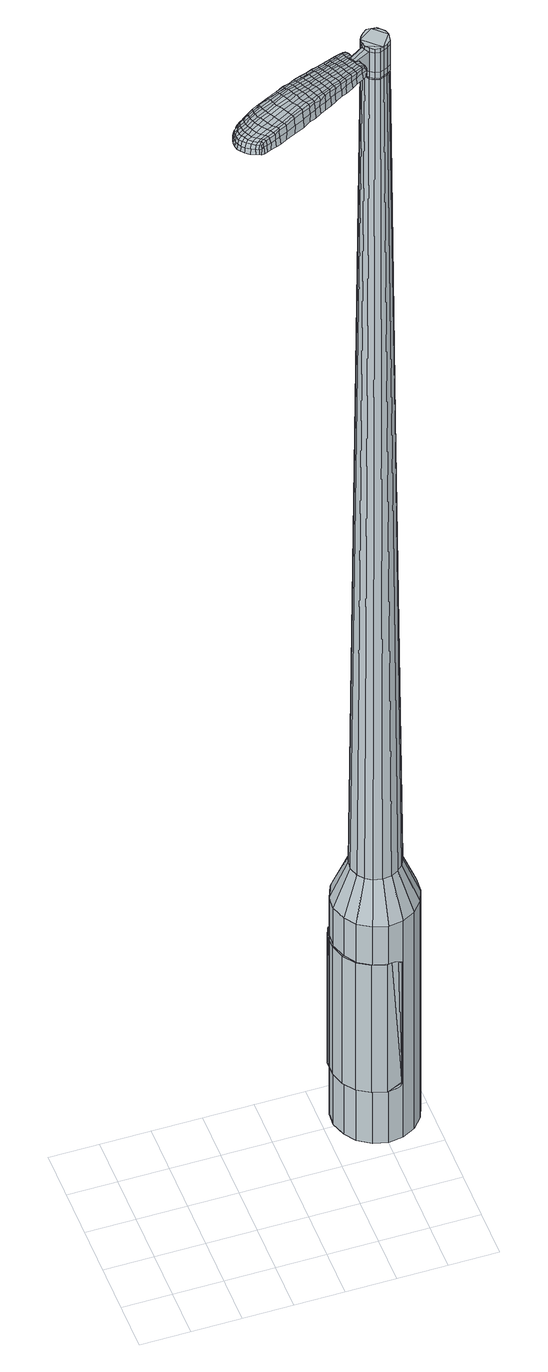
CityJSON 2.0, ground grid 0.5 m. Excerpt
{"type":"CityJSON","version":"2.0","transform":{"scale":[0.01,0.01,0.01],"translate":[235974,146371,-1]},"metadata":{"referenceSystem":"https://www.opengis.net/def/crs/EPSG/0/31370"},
"CityObjects":{
"object1":{"type":"GenericCityObject","attributes":{"cluster":667,"mean_distance_to_centroid":0.324,"new_centroid_x":235976.53,"new_centroid_y":146372.59,"mean_distance_to_camera":9.63,"H1":2.93,"H2":1.97,"Z_final":116.03,"cluster2":-1,"proj_x":235974.7,"proj_y":146368.98,"id_line":17325,"bearing_l":116.91,"distance":4.04,"orientation":"left","G_obj":206.91},"geometry":[{"type":"MultiSurface","lod":"2","boundaries":[[[0,1,2,3]],[[1,4,5,2]],[[4,6,7,5]],[[6,8,9,7]],[[8,10,11,9]],[[10,12,13,11]],[[12,14,15,13]],[[14,16,17,15]],[[16,18,19,17]],[[18,20,21,19]],[[20,22,23,21]],[[22,24,25,23]],[[24,26,27,25]],[[26,28,29,27]],[[28,30,31,29]],[[30,32,33,31]],[[32,34,35,33]],[[34,0,3,35]],[[36,37,38,39]],[[38,40,41,42]],[[41,43,42]],[[42,44,45,46]],[[45,47,46]],[[46,48,49,50]],[[49,51,50]],[[42,46,50,38]],[[50,52,39,38]],[[53,36,39]],[[2,5,7,35]],[[7,9,11,15]],[[11,13,15]],[[15,17,19,23]],[[19,21,23]],[[23,25,27,31]],[[27,29,31]],[[15,23,31,7]],[[31,33,35,7]],[[3,2,35]],[[1,0,54,55]],[[0,34,56,54]],[[34,32,57,56]],[[32,30,58,57]],[[30,28,59,58]],[[28,26,60,59]],[[26,24,61,60]],[[24,22,62,61]],[[22,20,63,62]],[[20,18,64,63]],[[18,16,65,64]],[[16,14,66,65]],[[14,12,67,66]],[[12,10,68,67]],[[10,8,69,68]],[[8,6,70,69]],[[6,4,71,70]],[[4,1,55,71]],[[55,54,72,73]],[[54,56,74,72]],[[56,57,75,74]],[[57,58,76,75]],[[58,59,77,76]],[[59,60,78,77]],[[60,61,79,78]],[[61,62,80,79]],[[62,63,81,80]],[[63,64,82,81]],[[64,65,83,82]],[[65,66,84,83]],[[66,67,85,84]],[[67,68,86,85]],[[68,69,87,86]],[[69,70,88,87]],[[70,71,89,88]],[[71,55,73,89]],[[90,91,92,73]],[[74,93,91,90]],[[94,95,93,74]],[[96,97,95,94]],[[77,98,97,96]],[[78,99,98,77]],[[100,101,99,78]],[[80,102,101,100]],[[103,104,102,80]],[[105,106,104,103]],[[83,107,106,105]],[[108,109,107,83]],[[85,110,109,108]],[[111,112,110,85]],[[113,114,112,111]],[[88,115,114,113]],[[116,117,115,88]],[[73,92,117,116]],[[118,119,120,121]],[[122,118,121,123]],[[124,122,123,125]],[[126,124,125,127]],[[128,126,127,129]],[[130,128,129,131]],[[132,130,131,133]],[[134,132,133,135]],[[136,134,135,137]],[[138,136,137,139]],[[140,138,139,141]],[[142,140,141,143]],[[144,142,143,145]],[[146,144,145,147]],[[148,146,147,149]],[[150,148,149,151]],[[72,90,73]],[[72,74,90]],[[75,94,74]],[[75,76,96,94]],[[76,77,96]],[[79,100,78]],[[79,80,100]],[[81,103,80]],[[81,82,105,103]],[[82,83,105]],[[84,108,83]],[[84,85,108]],[[86,111,85]],[[86,87,113,111]],[[87,88,113]],[[89,116,88]],[[89,73,116]],[[152,92,91]],[[153,117,92]],[[153,115,117]],[[154,114,115]],[[154,155,112,114]],[[155,110,112]],[[156,109,110]],[[156,107,109]],[[157,106,107]],[[157,158,104,106]],[[158,102,104]],[[159,101,102]],[[159,99,101]],[[160,97,98]],[[160,161,95,97]],[[161,93,95]],[[152,91,93]],[[39,52,150,162]],[[92,152,163,151]],[[53,39,162,119]],[[152,93,120,163]],[[36,53,119,118]],[[93,161,121,120]],[[37,36,118,122]],[[161,160,123,121]],[[38,37,122,124]],[[160,98,125,123]],[[40,38,124,126]],[[98,99,127,125]],[[41,40,126,128]],[[99,159,129,127]],[[43,41,128,130]],[[159,102,131,129]],[[42,43,130,132]],[[102,158,133,131]],[[44,42,132,134]],[[158,157,135,133]],[[45,44,134,136]],[[157,107,137,135]],[[47,45,136,138]],[[107,156,139,137]],[[46,47,138,140]],[[156,110,141,139]],[[48,46,140,142]],[[110,155,143,141]],[[49,48,142,144]],[[155,154,145,143]],[[51,49,144,146]],[[154,115,147,145]],[[50,51,146,148]],[[115,153,149,147]],[[52,50,148,150]],[[153,92,151,149]],[[150,151,164,165]],[[151,163,166,164]],[[163,120,167,166]],[[120,119,168,167]],[[119,162,169,168]],[[162,150,165,169]],[[170,171,172,173]],[[174,170,173,175]],[[170,174,176,177]],[[171,170,177,178]],[[179,180,181,182]],[[183,179,182,184]],[[179,183,185,186]],[[180,179,186,187]],[[188,189,190,191]],[[192,188,191,193]],[[188,192,194,195]],[[189,188,195,196]],[[197,198,199,200]],[[201,197,200,202]],[[197,201,203,204]],[[198,197,204,205]],[[206,207,208,209]],[[210,206,209,211]],[[206,210,212,213]],[[207,206,213,214]],[[215,216,217,218]],[[219,215,218,220]],[[215,219,221,222]],[[216,215,222,223]],[[224,225,226,227]],[[216,224,227,217]],[[224,216,223,228]],[[225,224,228,229]],[[230,231,232,233]],[[225,230,233,226]],[[230,225,229,234]],[[231,230,234,235]],[[236,174,175,237]],[[231,236,237,232]],[[236,231,235,238]],[[174,236,238,176]],[[239,240,241,242]],[[243,239,242,244]],[[239,243,245,246]],[[240,239,246,247]],[[248,249,250,251]],[[240,248,251,241]],[[248,240,247,252]],[[249,248,252,253]],[[254,255,256,257]],[[249,254,257,250]],[[254,249,253,258]],[[255,254,258,259]],[[260,261,262,263]],[[255,260,263,256]],[[260,255,259,264]],[[261,260,264,265]],[[266,171,178,267]],[[261,266,267,262]],[[266,261,265,268]],[[171,266,268,172]],[[269,270,271,272]],[[273,269,272,274]],[[269,273,275,276]],[[270,269,276,277]],[[278,279,280,281]],[[270,278,281,271]],[[278,270,277,282]],[[279,278,282,283]],[[284,285,286,287]],[[279,284,287,280]],[[284,279,283,288]],[[285,284,288,289]],[[290,183,184,291]],[[285,290,291,286]],[[290,285,289,292]],[[183,290,292,185]],[[293,294,295,296]],[[297,293,296,298]],[[293,297,299,300]],[[294,293,300,301]],[[302,303,304,305]],[[294,302,305,295]],[[302,294,301,306]],[[303,302,306,307]],[[308,309,310,311]],[[303,308,311,304]],[[308,303,307,312]],[[309,308,312,313]],[[314,315,316,317]],[[309,314,317,310]],[[314,309,313,318]],[[315,314,318,319]],[[320,180,187,321]],[[315,320,321,316]],[[320,315,319,322]],[[180,320,322,181]],[[323,209,208,324]],[[325,323,324,326]],[[323,325,327,328]],[[209,323,328,211]],[[329,325,326,330]],[[331,329,330,332]],[[329,331,333,334]],[[325,329,334,327]],[[335,331,332,336]],[[337,335,336,338]],[[335,337,339,340]],[[331,335,340,333]],[[341,337,338,342]],[[343,341,342,344]],[[341,343,345,346]],[[337,341,346,339]],[[347,343,344,348]],[[198,347,348,199]],[[347,198,205,349]],[[343,347,349,345]],[[350,351,196,195]],[[352,350,195,194]],[[350,352,353,354]],[[351,350,354,355]],[[356,357,355,354]],[[358,356,354,353]],[[356,358,359,360]],[[357,356,360,361]],[[362,363,361,360]],[[364,362,360,359]],[[362,364,365,366]],[[363,362,366,367]],[[368,369,367,366]],[[370,368,366,365]],[[368,370,203,201]],[[369,368,201,202]],[[371,372,373,374]],[[273,371,374,275]],[[371,273,274,375]],[[372,371,375,376]],[[377,192,193,378]],[[372,377,378,373]],[[377,372,376,379]],[[192,377,379,194]],[[380,381,382,383]],[[219,380,383,221]],[[380,219,220,384]],[[381,380,384,385]],[[386,387,388,389]],[[381,386,389,382]],[[386,381,385,390]],[[387,386,390,391]],[[392,189,196,393]],[[387,392,393,388]],[[392,387,391,394]],[[189,392,394,190]],[[395,396,397,398]],[[177,395,398,178]],[[395,177,176,399]],[[396,395,399,400]],[[401,402,403,404]],[[396,401,404,397]],[[401,396,400,405]],[[402,401,405,406]],[[407,200,199,408]],[[402,407,408,403]],[[407,402,406,409]],[[200,407,409,202]],[[410,411,412,413]],[[182,410,413,184]],[[410,182,181,414]],[[411,410,414,415]],[[416,204,203,417]],[[411,416,417,412]],[[416,411,415,418]],[[204,416,418,205]],[[419,420,421,422]],[[297,419,422,299]],[[419,297,298,423]],[[420,419,423,424]],[[425,210,211,426]],[[420,425,426,421]],[[425,420,424,427]],[[210,425,427,212]],[[428,429,430,431]],[[243,428,431,245]],[[428,243,244,432]],[[429,428,432,433]],[[434,435,436,437]],[[429,434,437,430]],[[434,429,433,438]],[[435,434,438,439]],[[440,207,214,441]],[[435,440,441,436]],[[440,435,439,442]],[[207,440,442,208]],[[443,444,433,432]],[[242,443,432,244]],[[443,242,241,445]],[[444,443,445,446]],[[447,448,439,438]],[[444,447,438,433]],[[447,444,446,449]],[[448,447,449,450]],[[451,324,208,442]],[[448,451,442,439]],[[451,448,450,452]],[[324,451,452,326]],[[453,454,455,456]],[[300,453,456,301]],[[453,300,299,422]],[[454,453,422,421]],[[457,328,327,458]],[[454,457,458,455]],[[457,454,421,426]],[[328,457,426,211]],[[459,460,446,445]],[[251,459,445,241]],[[459,251,250,461]],[[460,459,461,462]],[[463,464,450,449]],[[460,463,449,446]],[[463,460,462,465]],[[464,463,465,466]],[[467,330,326,452]],[[464,467,452,450]],[[467,464,466,468]],[[330,467,468,332]],[[469,470,471,472]],[[306,469,472,307]],[[469,306,301,456]],[[470,469,456,455]],[[473,334,333,474]],[[470,473,474,471]],[[473,470,455,458]],[[334,473,458,327]],[[475,476,462,461]],[[257,475,461,250]],[[475,257,256,477]],[[476,475,477,478]],[[479,480,466,465]],[[476,479,465,462]],[[479,476,478,481]],[[480,479,481,482]],[[483,336,332,468]],[[480,483,468,466]],[[483,480,482,484]],[[336,483,484,338]],[[485,486,487,488]],[[312,485,488,313]],[[485,312,307,472]],[[486,485,472,471]],[[489,340,339,490]],[[486,489,490,487]],[[489,486,471,474]],[[340,489,474,333]],[[491,492,478,477]],[[263,491,477,256]],[[491,263,262,493]],[[492,491,493,494]],[[495,496,482,481]],[[492,495,481,478]],[[495,492,494,497]],[[496,495,497,498]],[[499,342,338,484]],[[496,499,484,482]],[[499,496,498,500]],[[342,499,500,344]],[[501,502,503,504]],[[318,501,504,319]],[[501,318,313,488]],[[502,501,488,487]],[[505,346,345,506]],[[502,505,506,503]],[[505,502,487,490]],[[346,505,490,339]],[[507,508,494,493]],[[267,507,493,262]],[[507,267,178,398]],[[508,507,398,397]],[[509,510,498,497]],[[508,509,497,494]],[[509,508,397,404]],[[510,509,404,403]],[[511,348,344,500]],[[510,511,500,498]],[[511,510,403,408]],[[348,511,408,199]],[[512,513,415,414]],[[322,512,414,181]],[[512,322,319,504]],[[513,512,504,503]],[[514,349,205,418]],[[513,514,418,415]],[[514,513,503,506]],[[349,514,506,345]],[[515,516,376,375]],[[272,515,375,274]],[[515,272,271,517]],[[516,515,517,518]],[[519,352,194,379]],[[516,519,379,376]],[[519,516,518,520]],[[352,519,520,353]],[[521,522,523,524]],[[222,521,524,223]],[[521,222,221,383]],[[522,521,383,382]],[[525,526,527,528]],[[522,525,528,523]],[[525,522,382,389]],[[526,525,389,388]],[[529,351,355,530]],[[526,529,530,527]],[[529,526,388,393]],[[351,529,393,196]],[[531,532,518,517]],[[281,531,517,271]],[[531,281,280,533]],[[532,531,533,534]],[[535,358,353,520]],[[532,535,520,518]],[[535,532,534,536]],[[358,535,536,359]],[[537,538,539,540]],[[228,537,540,229]],[[537,228,223,524]],[[538,537,524,523]],[[541,542,543,544]],[[538,541,544,539]],[[541,538,523,528]],[[542,541,528,527]],[[545,357,361,546]],[[542,545,546,543]],[[545,542,527,530]],[[357,545,530,355]],[[547,548,534,533]],[[287,547,533,280]],[[547,287,286,549]],[[548,547,549,550]],[[551,364,359,536]],[[548,551,536,534]],[[551,548,550,552]],[[364,551,552,365]],[[553,554,555,556]],[[234,553,556,235]],[[553,234,229,540]],[[554,553,540,539]],[[557,558,559,560]],[[554,557,560,555]],[[557,554,539,544]],[[558,557,544,543]],[[561,363,367,562]],[[558,561,562,559]],[[561,558,543,546]],[[363,561,546,361]],[[563,564,550,549]],[[291,563,549,286]],[[563,291,184,413]],[[564,563,413,412]],[[565,370,365,552]],[[564,565,552,550]],[[565,564,412,417]],[[370,565,417,203]],[[566,567,400,399]],[[238,566,399,176]],[[566,238,235,556]],[[567,566,556,555]],[[568,569,406,405]],[[567,568,405,400]],[[568,567,555,560]],[[569,568,560,559]],[[570,369,202,409]],[[569,570,409,406]],[[570,569,559,562]],[[369,570,562,367]],[[571,572,573,574]],[[574,573,575,576]],[[577,575,573,578]],[[578,573,572,579]],[[580,581,582,583]],[[583,582,584,585]],[[586,584,582,587]],[[587,582,581,588]],[[589,590,591,592]],[[592,591,593,594]],[[595,593,591,596]],[[596,591,590,597]],[[598,599,600,601]],[[601,600,602,603]],[[604,602,600,605]],[[605,600,599,606]],[[607,608,609,610]],[[610,609,611,612]],[[613,611,609,614]],[[614,609,608,615]],[[616,617,618,619]],[[619,618,620,621]],[[622,620,618,623]],[[623,618,617,624]],[[625,626,627,628]],[[628,627,617,616]],[[624,617,627,629]],[[629,627,626,630]],[[631,632,633,634]],[[634,633,626,625]],[[630,626,633,635]],[[635,633,632,636]],[[576,575,637,638]],[[638,637,632,631]],[[636,632,637,639]],[[639,637,575,577]],[[640,641,642,643]],[[643,642,644,645]],[[646,644,642,647]],[[647,642,641,648]],[[649,650,651,652]],[[652,651,641,640]],[[648,641,651,653]],[[653,651,650,654]],[[655,656,657,658]],[[658,657,650,649]],[[654,650,657,659]],[[659,657,656,660]],[[661,662,663,664]],[[664,663,656,655]],[[660,656,663,665]],[[665,663,662,666]],[[579,572,667,668]],[[668,667,662,661]],[[666,662,667,669]],[[669,667,572,571]],[[670,671,672,673]],[[673,672,674,675]],[[676,674,672,677]],[[677,672,671,678]],[[679,680,681,682]],[[682,681,671,670]],[[678,671,681,683]],[[683,681,680,684]],[[685,686,687,688]],[[688,687,680,679]],[[684,680,687,689]],[[689,687,686,690]],[[585,584,691,692]],[[692,691,686,685]],[[690,686,691,693]],[[693,691,584,586]],[[694,695,696,697]],[[697,696,698,699]],[[700,698,696,701]],[[701,696,695,702]],[[703,704,705,706]],[[706,705,695,694]],[[702,695,705,707]],[[707,705,704,708]],[[709,710,711,712]],[[712,711,704,703]],[[708,704,711,713]],[[713,711,710,714]],[[715,716,717,718]],[[718,717,710,709]],[[714,710,717,719]],[[719,717,716,720]],[[588,581,721,722]],[[722,721,716,715]],[[720,716,721,723]],[[723,721,581,580]],[[607,610,724,725]],[[725,724,726,727]],[[728,726,724,729]],[[729,724,610,612]],[[727,726,730,731]],[[731,730,732,733]],[[734,732,730,735]],[[735,730,726,728]],[[733,732,736,737]],[[737,736,738,739]],[[740,738,736,741]],[[741,736,732,734]],[[739,738,742,743]],[[743,742,744,745]],[[746,744,742,747]],[[747,742,738,740]],[[745,744,748,749]],[[749,748,599,598]],[[606,599,748,750]],[[750,748,744,746]],[[597,751,752,596]],[[596,752,753,595]],[[754,753,752,755]],[[755,752,751,756]],[[756,757,758,755]],[[755,758,759,754]],[[760,759,758,761]],[[761,758,757,762]],[[762,763,764,761]],[[761,764,765,760]],[[766,765,764,767]],[[767,764,763,768]],[[768,769,770,767]],[[767,770,771,766]],[[604,771,770,602]],[[602,770,769,603]],[[772,773,774,775]],[[775,774,674,676]],[[675,674,774,776]],[[776,774,773,777]],[[594,593,778,779]],[[779,778,773,772]],[[777,773,778,780]],[[780,778,593,595]],[[781,782,783,784]],[[784,783,620,622]],[[621,620,783,785]],[[785,783,782,786]],[[787,788,789,790]],[[790,789,782,781]],[[786,782,789,791]],[[791,789,788,792]],[[597,590,793,794]],[[794,793,788,787]],[[792,788,793,795]],[[795,793,590,589]],[[796,797,798,799]],[[799,798,578,579]],[[577,578,798,800]],[[800,798,797,801]],[[802,803,804,805]],[[805,804,797,796]],[[801,797,804,806]],[[806,804,803,807]],[[598,601,808,809]],[[809,808,803,802]],[[807,803,808,810]],[[810,808,601,603]],[[811,812,813,814]],[[814,813,583,585]],[[580,583,813,815]],[[815,813,812,816]],[[604,605,817,818]],[[818,817,812,811]],[[816,812,817,819]],[[819,817,605,606]],[[820,821,822,823]],[[823,822,698,700]],[[698,822,699]],[[699,822,821,824]],[[612,611,825,826]],[[826,825,821,820]],[[824,821,825,827]],[[827,825,611,613]],[[828,829,644,646]],[[645,644,830]],[[830,644,829,831]],[[832,833,834,835]],[[835,834,829,828]],[[831,829,834,836]],[[836,834,833,837]],[[615,608,838,839]],[[839,838,833,832]],[[837,833,838,840]],[[840,838,608,607]],[[831,841,842,830]],[[830,842,643,645]],[[640,643,842,843]],[[843,842,841,844]],[[837,845,846,836]],[[836,846,841,831]],[[844,841,846,847]],[[847,846,845,848]],[[607,725,849,840]],[[840,849,845,837]],[[848,845,849,850]],[[850,849,725,727]],[[851,852,853]],[[853,852,701,702]],[[700,701,852,823]],[[823,852,820]],[[728,729,854,855]],[[855,854,852,851]],[[820,852,854,826]],[[826,854,729,612]],[[844,856,857,843]],[[843,857,652,640]],[[649,652,857,858]],[[857,856,858]],[[848,859,860,847]],[[847,860,856,844]],[[858,856,860,861]],[[861,860,859,862]],[[727,731,863,850]],[[850,863,859,848]],[[862,859,863,864]],[[864,863,731,733]],[[865,866,867,868]],[[868,867,707,708]],[[702,707,867,853]],[[853,867,866,851]],[[734,735,869,870]],[[870,869,866,865]],[[851,866,869,855]],[[855,869,735,728]],[[858,871,658,649]],[[655,658,871,872]],[[872,871,873]],[[862,874,875,861]],[[861,875,871,858]],[[873,871,875,876]],[[876,875,874,877]],[[733,737,878,864]],[[864,878,874,862]],[[877,874,878,879]],[[879,878,737,739]],[[880,881,882,883]],[[883,882,713,714]],[[708,713,882,868]],[[868,882,881,865]],[[740,741,884,885]],[[885,884,881,880]],[[865,881,884,870]],[[870,884,741,734]],[[873,886,887,872]],[[872,887,664,655]],[[661,664,887,888]],[[888,887,886,889]],[[877,890,891,876]],[[876,891,886,873]],[[889,886,891,892]],[[892,891,890,893]],[[739,743,894,879]],[[879,894,890,877]],[[893,890,894,895]],[[895,894,743,745]],[[896,897,898,899]],[[899,898,719,720]],[[714,719,898,883]],[[883,898,897,880]],[[746,747,900,901]],[[901,900,897,896]],[[880,897,900,885]],[[885,900,747,740]],[[889,902,903,888]],[[888,903,668,661]],[[579,668,903,799]],[[799,903,902,796]],[[893,904,905,892]],[[892,905,902,889]],[[796,902,905,805]],[[805,905,904,802]],[[745,749,906,895]],[[895,906,904,893]],[[802,904,906,809]],[[809,906,749,598]],[[816,907,908,815]],[[815,908,723,580]],[[720,723,908,899]],[[899,908,907,896]],[[606,750,909,819]],[[819,909,907,816]],[[896,907,909,901]],[[901,909,750,746]],[[777,910,911,776]],[[776,911,673,675]],[[670,673,911,912]],[[912,911,910,913]],[[595,753,914,780]],[[780,914,910,777]],[[913,910,914,915]],[[915,914,753,754]],[[916,917,918,919]],[[919,918,623,624]],[[622,623,918,784]],[[784,918,917,781]],[[920,921,922,923]],[[923,922,917,916]],[[781,917,922,790]],[[790,922,921,787]],[[756,751,924,925]],[[925,924,921,920]],[[787,921,924,794]],[[794,924,751,597]],[[913,926,927,912]],[[912,927,682,670]],[[679,682,927,928]],[[928,927,926,929]],[[754,759,930,915]],[[915,930,926,913]],[[929,926,930,931]],[[931,930,759,760]],[[932,933,934,935]],[[935,934,629,630]],[[624,629,934,919]],[[919,934,933,916]],[[936,937,938,939]],[[939,938,933,932]],[[916,933,938,923]],[[923,938,937,920]],[[762,757,940,941]],[[941,940,937,936]],[[920,937,940,925]],[[925,940,757,756]],[[929,942,943,928]],[[928,943,688,679]],[[685,688,943,944]],[[944,943,942,945]],[[760,765,946,931]],[[931,946,942,929]],[[945,942,946,947]],[[947,946,765,766]],[[948,949,950,951]],[[951,950,635,636]],[[630,635,950,935]],[[935,950,949,932]],[[952,953,954,955]],[[955,954,949,948]],[[932,949,954,939]],[[939,954,953,936]],[[768,763,956,957]],[[957,956,953,952]],[[936,953,956,941]],[[941,956,763,762]],[[945,958,959,944]],[[944,959,692,685]],[[585,692,959,814]],[[814,959,958,811]],[[766,771,960,947]],[[947,960,958,945]],[[811,958,960,818]],[[818,960,771,604]],[[801,961,962,800]],[[800,962,639,577]],[[636,639,962,951]],[[951,962,961,948]],[[807,963,964,806]],[[806,964,961,801]],[[948,961,964,955]],[[955,964,963,952]],[[603,769,965,810]],[[810,965,963,807]],[[952,963,965,957]],[[957,965,769,768]],[[571,574,173,172]],[[574,576,175,173]],[[586,587,186,185]],[[587,588,187,186]],[[589,592,191,190]],[[592,594,193,191]],[[613,614,213,212]],[[614,615,214,213]],[[616,619,218,217]],[[619,621,220,218]],[[625,628,227,226]],[[628,616,217,227]],[[631,634,233,232]],[[634,625,226,233]],[[576,638,237,175]],[[638,631,232,237]],[[646,647,246,245]],[[647,648,247,246]],[[648,653,252,247]],[[653,654,253,252]],[[654,659,258,253]],[[659,660,259,258]],[[660,665,264,259]],[[665,666,265,264]],[[666,669,268,265]],[[669,571,172,268]],[[676,677,276,275]],[[677,678,277,276]],[[678,683,282,277]],[[683,684,283,282]],[[684,689,288,283]],[[689,690,289,288]],[[690,693,292,289]],[[693,586,185,292]],[[694,697,296,295]],[[697,699,298,296]],[[703,706,305,304]],[[706,694,295,305]],[[709,712,311,310]],[[712,703,304,311]],[[715,718,317,316]],[[718,709,310,317]],[[588,722,321,187]],[[722,715,316,321]],[[772,775,374,373]],[[775,676,275,374]],[[594,779,378,193]],[[779,772,373,378]],[[621,785,384,220]],[[785,786,385,384]],[[786,791,390,385]],[[791,792,391,390]],[[792,795,394,391]],[[795,589,190,394]],[[699,423,298]],[[699,824,424,423]],[[824,827,427,424]],[[827,613,212,427]],[[828,646,431,430]],[[646,245,431]],[[832,835,437,436]],[[835,828,430,437]],[[615,839,441,214]],[[839,832,436,441]],[[966,967,968,969]],[[970,971,969,968]],[[972,973,974,975]],[[976,977,978,979]],[[967,980,981,968]],[[982,970,968,981]],[[983,972,975,984]],[[985,986,977,976]],[[980,987,988,981]],[[988,989,982,981]],[[990,983,984,991]],[[992,986,985,993]],[[987,994,995,988]],[[995,996,989,988]],[[997,990,991,998]],[[999,992,993,1000]],[[1001,1002,1003,1004]],[[1005,1006,1002,1001]],[[1005,1007,1008,1006]],[[1007,1009,1010,1008]],[[1011,1012,1013,1014]],[[1015,1016,1012,1011]],[[1017,1018,1016,1015]],[[1019,1020,1018,1017]],[[1014,1003,1002,1011]],[[1011,1002,1006,1015]],[[1006,1008,1017,1015]],[[1008,1010,1019,1017]],[[975,974,971,970]],[[984,975,970,982]],[[989,991,984,982]],[[996,998,991,989]],[[976,979,973,972]],[[985,976,972,983]],[[993,985,983,990]],[[1000,993,990,997]],[[977,1001,1004,978]],[[986,1005,1001,977]],[[1007,1005,986,992]],[[1009,1007,992,999]],[[1021,1022,1023,1024]],[[1023,1025,1026,1027]],[[1023,1027,1028,1029]],[[1023,1029,1024]],[[1030,1021,1024,1031]],[[1032,1031,1024,1033]],[[1034,1033,1024]],[[1035,1023,1022,1036]],[[1037,1035,1036,1038]],[[1039,1037,1038,1040]],[[1041,1039,1040,1042]],[[1043,1041,1042,1044]],[[1044,1045,1046,1047]],[[1044,1047,1048,1049]],[[1044,1049,1050,1051]],[[1050,1052,1053,1054]],[[1050,1054,1055,1056]],[[1050,1056,1051]],[[1044,1051,1043]],[[1057,1058,1022,1021]],[[1059,1060,1025,1023]],[[1061,1062,1034,1024]],[[1058,1063,1036,1022]],[[1064,1059,1023,1035]],[[1063,1065,1038,1036]],[[1066,1064,1035,1037]],[[1065,1067,1040,1038]],[[1068,1066,1037,1039]],[[1067,1069,1042,1040]],[[1070,1068,1039,1041]],[[1069,1071,1044,1042]],[[1072,1070,1041,1043]],[[1071,1073,1045,1044]],[[1074,1075,1052,1050]],[[1076,1072,1043,1051]],[[1046,1045,1073,1077]],[[1047,1046,1077,1078]],[[1048,1047,1078,1079]],[[1049,1048,1079,1080]],[[1050,1049,1080,1074]],[[1081,1057,1021,1030]],[[1082,1081,1030,1031]],[[1083,1082,1031,1032]],[[1084,1083,1032,1033]],[[1062,1084,1033,1034]],[[1026,1025,1060,1085]],[[1053,1052,1075,1086]],[[1027,1026,1085,1087]],[[1028,1027,1087,1088]],[[1029,1028,1088,1089]],[[1024,1029,1089,1061]],[[1054,1053,1086,1090]],[[1055,1054,1090,1091]],[[1056,1055,1091,1092]],[[1051,1056,1092,1076]]]}]}
},
"vertices":[
[215,138,384],[210,152,384],[210,152,96],[215,138,96],[211,166,384],[211,166,96],[217,180,384],[217,180,96],[227,191,384],[227,191,96],[240,197,384],[240,197,96],[255,199,384],[255,199,96],[269,196,384],[269,196,96],[281,188,384],[281,188,96],[290,176,384],[290,176,96],[294,162,384],[294,162,96],[293,147,384],[293,147,96],[288,134,384],[288,134,96],[278,123,384],[278,123,96],[265,116,384],[265,116,96],[250,114,384],[250,114,96],[236,118,384],[236,118,96],[223,126,384],[223,126,96],[247,144,1524],[252,143,1524],[256,144,1524],[240,151,1524],[260,146,1524],[264,149,1524],[266,158,1524],[265,154,1524],[264,163,1524],[261,166,1524],[253,170,1524],[258,169,1524],[248,170,1524],[244,167,1524],[239,160,1524],[241,164,1524],[239,155,1524],[243,147,1524],[230,145,429],[227,154,429],[235,138,429],[242,134,429],[251,132,429],[260,133,429],[267,137,429],[273,143,429],[277,151,429],[277,160,429],[275,168,429],[269,175,429],[262,180,429],[254,182,429],[245,181,429],[237,177,429],[231,170,429],[228,162,429],[240,151,1483],[239,155,1483],[243,147,1483],[247,144,1483],[252,143,1483],[256,144,1483],[260,146,1483],[264,149,1483],[265,154,1483],[266,158,1483],[264,163,1483],[261,166,1483],[258,169,1483],[253,170,1483],[248,170,1483],[244,167,1483],[241,164,1483],[239,160,1483],[241,151,1483],[241,151,1485],[239,155,1485],[243,147,1485],[247,145,1483],[247,145,1485],[252,144,1483],[252,144,1485],[256,144,1485],[260,146,1485],[263,150,1483],[263,150,1485],[265,154,1485],[265,158,1483],[265,158,1485],[264,162,1483],[264,162,1485],[261,166,1485],[257,168,1483],[257,168,1485],[253,170,1485],[249,169,1483],[249,169,1485],[245,167,1483],[245,167,1485],[241,164,1485],[240,160,1483],[240,160,1485],[247,144,1519],[243,147,1519],[243,147,1493],[247,144,1493],[252,143,1519],[252,143,1493],[256,144,1519],[256,144,1493],[260,146,1519],[260,146,1493],[264,149,1519],[264,149,1493],[265,154,1519],[265,154,1493],[266,158,1519],[266,158,1493],[264,163,1519],[264,163,1493],[261,166,1519],[261,166,1493],[258,169,1519],[258,169,1493],[253,170,1519],[253,170,1493],[248,170,1519],[248,170,1493],[244,167,1519],[244,167,1493],[241,164,1519],[241,164,1493],[239,160,1519],[239,160,1493],[239,155,1519],[239,155,1493],[240,151,1485],[239,160,1485],[244,167,1485],[248,170,1485],[258,169,1485],[264,163,1485],[266,158,1485],[264,149,1485],[252,143,1485],[247,144,1485],[240,151,1519],[240,151,1493],[222,145,1513],[222,145,1518],[224,142,1513],[225,139,1513],[225,139,1518],[224,142,1518],[149,126,1519],[155,129,1518],[153,130,1509],[147,127,1510],[141,122,1519],[139,123,1510],[142,121,1526],[150,125,1525],[157,128,1525],[166,92,1519],[172,95,1518],[172,97,1525],[166,93,1525],[158,87,1519],[158,89,1526],[158,85,1510],[165,90,1510],[172,93,1509],[93,74,1519],[91,77,1519],[90,77,1513],[92,74,1513],[95,71,1519],[95,70,1513],[97,72,1524],[94,75,1524],[92,78,1524],[159,108,1530],[165,111,1529],[164,114,1529],[157,111,1530],[150,103,1531],[149,106,1531],[152,100,1530],[160,104,1530],[167,108,1529],[230,144,1512],[229,147,1512],[228,146,1517],[229,144,1517],[232,142,1512],[231,141,1517],[231,141,1506],[230,144,1506],[228,146,1506],[97,98,1519],[99,100,1519],[98,101,1512],[95,99,1512],[95,96,1518],[93,97,1512],[96,96,1522],[97,97,1523],[100,99,1524],[103,102,1519],[108,105,1519],[106,106,1512],[102,103,1512],[104,101,1524],[109,104,1525],[113,108,1519],[120,112,1519],[118,113,1511],[112,109,1511],[114,107,1526],[121,111,1526],[130,117,1519],[129,118,1510],[132,116,1526],[216,156,1513],[209,153,1513],[211,152,1518],[217,155,1517],[222,158,1512],[221,157,1516],[220,158,1506],[215,156,1507],[208,153,1507],[202,150,1514],[196,147,1515],[197,146,1520],[204,149,1519],[201,150,1507],[194,147,1507],[189,144,1515],[182,141,1516],[183,140,1522],[190,143,1521],[187,144,1508],[180,142,1508],[175,138,1517],[168,135,1517],[170,134,1524],[177,137,1523],[173,139,1508],[167,136,1509],[162,132,1518],[163,131,1524],[160,133,1509],[112,66,1519],[115,67,1519],[115,68,1524],[112,67,1523],[110,65,1518],[110,66,1522],[109,64,1512],[112,64,1512],[115,65,1512],[120,69,1519],[125,71,1519],[125,72,1525],[119,70,1524],[119,67,1512],[125,69,1512],[130,73,1519],[138,77,1519],[138,78,1526],[130,75,1526],[130,71,1511],[137,75,1511],[148,82,1519],[148,84,1526],[147,80,1510],[230,129,1513],[223,125,1513],[223,123,1507],[230,127,1507],[235,132,1512],[234,130,1506],[233,132,1516],[230,130,1517],[224,126,1518],[217,121,1514],[210,117,1515],[210,115,1507],[217,119,1507],[217,122,1519],[211,119,1520],[204,113,1515],[197,110,1516],[197,108,1508],[204,112,1508],[204,115,1521],[198,111,1522],[191,106,1517],[185,102,1517],[184,100,1509],[191,104,1508],[191,108,1523],[185,104,1524],[178,99,1518],[178,97,1509],[179,100,1524],[225,141,1519],[223,144,1519],[218,138,1520],[217,140,1520],[219,135,1520],[226,139,1519],[211,135,1522],[210,137,1522],[205,131,1523],[203,134,1523],[206,128,1523],[213,132,1521],[198,128,1524],[197,130,1524],[191,124,1525],[190,127,1525],[193,122,1525],[199,125,1524],[185,121,1526],[183,124,1526],[178,118,1527],[177,120,1527],[180,115,1527],[186,118,1526],[172,114,1528],[170,117,1528],[173,111,1528],[97,76,1527],[95,79,1527],[99,73,1526],[103,75,1527],[101,78,1528],[99,81,1528],[106,81,1529],[105,84,1529],[109,78,1528],[115,81,1530],[113,84,1530],[111,88,1530],[119,88,1531],[118,91,1531],[122,84,1530],[130,88,1531],[128,92,1531],[126,95,1531],[139,98,1531],[137,101,1531],[141,94,1531],[107,65,1518],[104,66,1519],[104,65,1513],[107,64,1513],[108,66,1523],[105,67,1523],[100,68,1519],[99,67,1513],[101,69,1524],[93,95,1518],[92,92,1518],[93,92,1523],[95,94,1523],[92,95,1513],[91,92,1513],[91,89,1519],[90,85,1519],[91,85,1524],[92,89,1523],[90,89,1513],[89,85,1513],[90,81,1519],[91,82,1524],[89,81,1513],[151,124,1528],[152,122,1528],[158,125,1528],[158,127,1527],[143,120,1528],[144,118,1529],[153,119,1529],[154,117,1530],[161,120,1529],[160,123,1528],[145,116,1529],[146,113,1530],[156,114,1530],[162,117,1529],[147,110,1531],[166,95,1528],[164,97,1529],[157,93,1529],[158,91,1528],[172,98,1527],[171,100,1528],[162,100,1529],[155,96,1530],[169,104,1528],[236,134,1512],[235,135,1512],[234,135,1517],[234,134,1517],[235,132,1506],[235,134,1506],[233,138,1512],[232,138,1517],[233,137,1506],[224,157,1512],[225,156,1512],[224,156,1506],[223,158,1506],[223,156,1517],[224,155,1517],[226,154,1512],[227,151,1512],[226,151,1506],[225,154,1506],[225,153,1517],[226,151,1517],[228,149,1512],[227,149,1506],[227,148,1517],[218,154,1519],[219,153,1519],[211,151,1520],[212,149,1520],[220,151,1519],[221,148,1519],[213,147,1520],[214,145,1520],[222,146,1519],[216,143,1520],[230,131,1519],[229,133,1519],[222,129,1520],[223,127,1520],[227,136,1519],[221,132,1520],[205,148,1521],[205,146,1521],[198,145,1522],[199,143,1522],[206,144,1521],[208,142,1521],[200,141,1522],[201,139,1523],[209,139,1522],[202,136,1523],[217,124,1521],[216,126,1521],[209,122,1522],[210,120,1522],[214,129,1521],[208,125,1522],[191,142,1523],[192,140,1523],[184,139,1524],[185,137,1524],[193,138,1523],[194,135,1524],[186,135,1525],[188,132,1525],[195,133,1524],[189,130,1525],[204,116,1523],[203,118,1523],[196,115,1524],[197,113,1524],[201,121,1524],[195,118,1525],[178,136,1525],[178,134,1525],[171,133,1526],[172,131,1526],[180,132,1526],[181,129,1526],[173,129,1527],[174,126,1527],[182,126,1526],[176,123,1527],[191,109,1525],[190,111,1525],[183,107,1526],[184,105,1526],[188,114,1526],[182,111,1527],[164,130,1527],[165,128,1527],[166,126,1527],[168,123,1528],[169,120,1528],[178,102,1527],[177,104,1527],[175,107,1528],[110,68,1525],[107,68,1525],[113,69,1526],[111,70,1526],[103,70,1526],[107,72,1527],[97,95,1525],[96,93,1525],[99,95,1526],[100,97,1525],[95,90,1525],[94,87,1526],[98,89,1527],[98,92,1526],[94,83,1526],[98,85,1527],[118,71,1526],[116,72,1527],[124,73,1527],[122,75,1528],[112,74,1528],[119,77,1529],[104,100,1526],[104,98,1527],[109,101,1528],[109,103,1527],[103,95,1527],[103,91,1528],[109,95,1529],[109,98,1528],[104,88,1528],[110,91,1530],[130,76,1528],[128,77,1529],[137,80,1528],[135,81,1529],[125,80,1529],[133,84,1530],[115,106,1528],[115,104,1528],[122,108,1529],[122,110,1528],[115,101,1529],[115,98,1530],[123,102,1530],[123,105,1530],[116,94,1530],[125,98,1531],[147,85,1529],[146,87,1529],[144,90,1530],[133,115,1528],[133,113,1529],[134,110,1530],[135,107,1530],[136,104,1531],[154,128,1509],[156,127,1518],[149,124,1518],[148,125,1509],[142,121,1519],[140,121,1510],[143,120,1525],[151,123,1525],[157,126,1525],[171,98,1525],[171,97,1518],[165,93,1518],[165,95,1525],[157,89,1519],[158,91,1525],[157,87,1510],[164,91,1509],[171,95,1509],[92,78,1513],[93,78,1519],[94,75,1519],[94,75,1513],[97,72,1519],[96,72,1513],[98,73,1524],[96,76,1524],[94,79,1524],[163,114,1528],[165,111,1528],[158,108,1529],[157,110,1529],[150,103,1529],[149,106,1529],[152,100,1529],[160,104,1529],[166,108,1528],[226,145,1516],[227,146,1512],[228,143,1512],[228,143,1516],[230,141,1512],[229,140,1516],[229,140,1506],[228,143,1506],[226,145,1506],[99,99,1512],[100,98,1519],[98,97,1518],[96,97,1512],[96,95,1518],[95,96,1512],[97,95,1522],[99,96,1523],[101,97,1523],[107,105,1512],[109,104,1519],[104,101,1519],[103,102,1512],[105,100,1524],[110,103,1525],[119,111,1511],[121,110,1519],[114,107,1519],[112,107,1511],[115,106,1525],[122,109,1526],[131,115,1519],[129,116,1510],[133,115,1526],[211,150,1518],[210,151,1513],[217,154,1513],[218,153,1517],[222,156,1512],[221,155,1515],[221,156,1506],[216,154,1506],[209,151,1507],[198,144,1520],[196,145,1514],[203,148,1514],[204,147,1519],[202,148,1507],[195,146,1507],[184,138,1522],[183,139,1516],[189,142,1515],[191,141,1521],[188,143,1508],[181,140,1508],[171,132,1523],[169,133,1517],[176,136,1516],[177,135,1522],[174,137,1508],[167,134,1508],[162,130,1517],[164,129,1524],[161,131,1509],[114,70,1523],[115,69,1519],[112,68,1518],[111,69,1523],[109,67,1518],[110,68,1522],[109,66,1512],[111,66,1512],[114,67,1512],[124,74,1525],[124,73,1519],[119,71,1519],[119,72,1524],[119,69,1512],[124,71,1512],[137,80,1526],[137,78,1519],[130,75,1519],[130,77,1525],[129,73,1511],[136,77,1511],[147,84,1519],[147,85,1526],[146,82,1510],[222,125,1507],[222,126,1513],[229,130,1513],[228,129,1506],[233,133,1512],[233,132,1506],[232,133,1515],[229,131,1517],[222,128,1518],[209,117,1507],[209,119,1514],[216,123,1514],[215,121,1507],[216,124,1519],[209,120,1520],[196,110,1508],[196,111,1516],[203,115,1515],[202,113,1508],[203,117,1521],[197,113,1522],[183,102,1508],[184,104,1517],[190,108,1516],[190,106,1508],[190,109,1522],[184,106,1523],[177,100,1517],[177,98,1509],[178,102,1524],[224,141,1518],[223,143,1518],[217,138,1519],[216,140,1519],[219,135,1519],[225,138,1518],[211,134,1520],[210,137,1520],[204,131,1521],[203,133,1521],[205,128,1521],[212,132,1520],[197,128,1523],[196,130,1523],[191,124,1524],[190,127,1524],[192,121,1524],[199,125,1523],[184,121,1525],[183,123,1525],[178,117,1526],[176,120,1526],[179,115,1526],[186,118,1525],[171,114,1527],[170,117,1527],[173,111,1527],[96,80,1526],[98,77,1526],[100,74,1525],[104,76,1526],[101,79,1526],[100,82,1526],[105,84,1528],[107,81,1528],[109,78,1527],[116,82,1528],[113,85,1529],[112,88,1529],[118,91,1530],[120,88,1530],[122,85,1529],[130,89,1530],[128,92,1530],[126,95,1530],[137,101,1530],[139,98,1530],[141,94,1530],[105,67,1513],[105,68,1518],[108,67,1518],[108,66,1512],[108,68,1523],[106,69,1523],[101,70,1519],[100,69,1513],[102,71,1523],[95,92,1523],[94,91,1518],[95,94,1518],[96,93,1523],[94,94,1512],[93,92,1512],[93,85,1523],[92,85,1519],[93,88,1519],[94,89,1523],[92,88,1513],[91,85,1513],[92,81,1519],[94,82,1524],[91,81,1513],[158,124,1527],[152,121,1527],[152,122,1527],[158,125,1526],[144,119,1527],[144,118,1528],[161,119,1528],[154,116,1528],[153,119,1528],[159,122,1527],[145,115,1528],[146,112,1529],[155,113,1529],[162,116,1528],[147,109,1529],[156,93,1528],[164,97,1527],[165,96,1527],[157,92,1527],[171,99,1526],[170,101,1527],[162,101,1528],[154,96,1528],[168,104,1527],[232,134,1516],[233,134,1512],[234,133,1512],[233,134,1516],[232,133,1506],[231,137,1512],[230,137,1516],[231,136,1506],[221,155,1506],[223,155,1512],[222,155,1516],[222,154,1516],[224,150,1506],[225,150,1512],[224,153,1512],[223,153,1506],[223,152,1516],[224,150,1516],[226,148,1512],[225,148,1506],[225,147,1516],[218,152,1518],[218,153,1518],[211,150,1519],[212,149,1519],[220,148,1518],[219,150,1518],[213,147,1519],[214,145,1519],[221,145,1518],[215,142,1519],[222,129,1519],[228,132,1518],[222,128,1519],[226,135,1518],[220,132,1519],[205,146,1520],[205,147,1520],[198,143,1521],[207,141,1520],[206,144,1520],[199,141,1521],[200,138,1521],[208,139,1520],[202,136,1521],[209,122,1521],[215,125,1520],[216,124,1520],[209,121,1521],[214,128,1520],[207,125,1521],[191,140,1522],[184,137,1523],[185,137,1523],[194,135,1522],[193,137,1522],[186,134,1523],[187,132,1524],[195,133,1523],[188,129,1524],[196,115,1523],[202,118,1522],[203,117,1522],[196,114,1523],[201,121,1522],[194,118,1523],[178,133,1524],[178,134,1524],[171,131,1525],[171,130,1525],[180,129,1525],[179,131,1524],[173,128,1525],[174,125,1526],[182,126,1525],[175,123,1526],[183,108,1525],[189,111,1524],[190,110,1524],[184,106,1525],[188,114,1524],[181,111,1525],[165,127,1526],[164,128,1526],[167,122,1527],[166,125,1526],[169,120,1527],[176,104,1526],[177,103,1526],[175,107,1526],[108,70,1524],[110,69,1524],[113,70,1525],[111,71,1525],[104,72,1525],[107,73,1525],[100,95,1525],[97,93,1524],[98,95,1524],[101,96,1525],[99,88,1526],[95,86,1525],[96,90,1524],[99,92,1525],[96,83,1525],[99,85,1526],[116,73,1526],[118,72,1526],[124,75,1526],[122,76,1527],[113,75,1526],[119,78,1527],[110,100,1527],[104,97,1526],[105,99,1526],[110,102,1526],[110,94,1528],[104,91,1527],[104,94,1526],[110,98,1527],[104,88,1527],[111,91,1528],[128,78,1527],[129,77,1527],[136,81,1527],[135,82,1528],[125,81,1528],[132,85,1529],[123,107,1528],[115,103,1527],[116,105,1527],[123,109,1527],[124,101,1529],[116,97,1529],[116,101,1528],[123,104,1528],[117,94,1529],[125,98,1530],[146,87,1528],[147,86,1528],[143,91,1529],[133,112,1528],[133,114,1528],[135,107,1529],[134,110,1529],[136,104,1530],[221,156,1508],[224,150,1508],[194,137,1509],[191,144,1509],[175,127,1510],[171,135,1510],[139,110,1512],[135,118,1512],[151,127,1511],[155,118,1511],[123,102,1513],[111,95,1514],[107,103,1514],[119,110,1513],[227,144,1508],[198,130,1509],[179,120,1510],[144,102,1512],[160,110,1511],[127,94,1513],[115,88,1514],[230,138,1508],[202,122,1509],[183,112,1510],[148,94,1512],[164,102,1511],[119,80,1514],[132,85,1513],[233,132,1508],[205,115,1509],[187,104,1510],[152,85,1512],[168,93,1511],[123,72,1514],[136,77,1513],[100,89,1514],[96,86,1514],[93,92,1514],[96,97,1514],[103,82,1514],[99,79,1514],[107,74,1514],[102,73,1514],[111,67,1514],[106,67,1514],[93,81,1515],[92,77,1515],[91,78,1515],[91,85,1515],[95,77,1515],[92,76,1515],[97,73,1515],[93,75,1515],[99,69,1515],[93,74,1515],[253,114,334],[249,113,334],[249,113,165],[263,115,171],[253,114,165],[257,114,165],[260,114,166],[262,114,167],[263,115,169],[257,114,334],[260,114,333],[262,114,332],[263,115,331],[263,115,328],[235,117,165],[235,117,334],[222,125,165],[222,125,334],[213,137,165],[213,137,334],[209,151,165],[209,151,334],[209,166,165],[209,166,334],[211,170,334],[212,174,334],[213,176,333],[214,178,332],[215,179,331],[215,180,328],[211,170,165],[215,180,171],[215,179,169],[214,178,167],[213,176,166],[212,174,165],[253,116,334],[249,116,334],[249,116,165],[253,116,165],[263,117,171],[263,117,328],[236,119,334],[236,119,165],[224,127,334],[224,127,165],[216,138,334],[216,138,165],[212,152,334],[212,152,165],[212,166,334],[212,166,165],[214,169,334],[217,179,328],[217,179,171],[214,169,165],[215,173,334],[216,175,333],[217,177,332],[217,178,331],[256,117,334],[259,117,333],[261,117,332],[262,117,331],[256,117,165],[217,178,169],[259,117,166],[261,117,167],[262,117,169],[217,177,167],[216,175,166],[215,173,165]
]}
